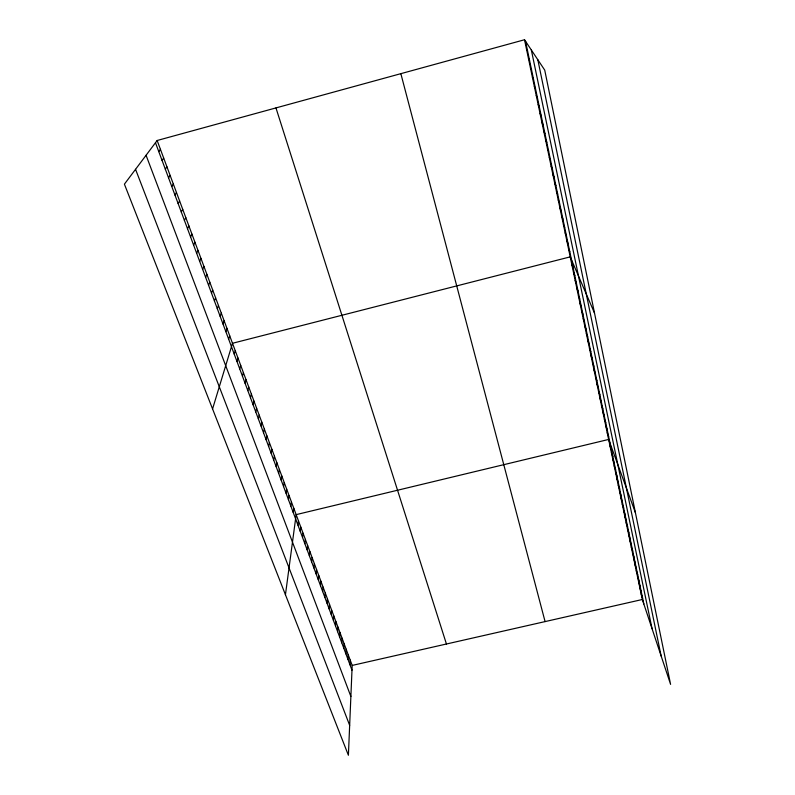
<?xml version="1.0" encoding="UTF-8"?>
<svg xmlns="http://www.w3.org/2000/svg" width="795" height="795" viewBox="0 0 795 795"><rect width="100%" height="100%" fill="white"/><g stroke="black" fill="none" stroke-linecap="round" stroke-linejoin="round"><path stroke-width="1.19" d="M157.152 140.496L352.185 665.425L348.399 755.25L124.408 184.162L157.152 140.496L524.521 39.75L544.724 70.109L670.592 684.366L642.33 599.5L524.521 39.75M349.969 664.769L350.188 660.039M347.952 659.333L348.17 654.623M345.914 653.868L346.143 649.177M343.857 648.372L344.116 643.702M341.8 642.837L342.059 638.186M339.733 637.282L340.002 632.641M337.646 631.687L337.935 627.066M335.55 626.062L335.848 621.461M333.443 620.398L333.751 615.817M331.316 614.704L331.644 610.143M329.19 608.98L329.528 604.438M327.043 603.216L327.391 598.705M324.877 597.423L325.244 592.921M322.71 591.589L323.088 587.117M320.524 585.726L320.922 581.274M318.328 579.823L318.735 575.391M316.112 573.891L316.539 569.478M313.886 567.918L314.323 563.536M311.65 561.916L312.107 557.553M309.394 555.874L309.871 551.531M307.128 549.792L307.615 545.469M304.853 543.671L305.35 539.378M302.557 537.519L303.074 533.246M300.252 531.328L300.778 527.075M297.936 525.097L298.473 520.874M285.445 594.73L296.157 514.633L608.642 439.446L635.424 512.745M293.226 512.457L293.802 508.283M290.831 506.047L291.427 501.903M288.436 499.598L289.042 495.484M286.011 493.109L286.647 489.024M283.586 486.58L284.222 482.515M281.132 480.011L281.798 475.976M278.667 473.393L279.353 469.388M276.193 466.735L276.889 462.76M273.699 460.037L274.414 456.091M271.184 453.299L271.92 449.384M268.65 446.512L269.406 442.626M266.106 439.685L266.882 435.829M263.552 432.808L264.338 428.982M260.969 425.891L261.784 422.095M258.375 418.925L259.2 415.169M255.761 411.919L256.616 408.193M253.138 404.864L254.002 401.167M250.485 397.758L251.379 394.101M247.821 390.603L248.736 386.986M245.148 383.409L246.072 379.821M242.445 376.164L243.389 372.607M239.722 368.87L240.696 365.352M236.989 361.526L237.983 358.048M234.237 354.133L235.25 350.694M212.563 408.928L232.498 343.281L570.214 256.865L594.511 313.091M228.672 339.197L229.725 335.828M225.859 331.654L226.943 328.325M223.027 324.062L224.13 320.773M220.185 316.41L221.308 313.16M217.313 308.708L218.456 305.499M214.421 300.957L215.594 297.787M211.51 293.146L212.712 290.026M208.588 285.286L209.8 282.205M205.637 277.366L206.879 274.335M202.665 269.396L203.927 266.404M199.674 261.366L200.966 258.415M196.663 253.277L197.975 250.375M193.622 245.138L194.974 242.286M190.571 236.94L191.943 234.127M187.491 228.682L188.892 225.919M184.4 220.364L185.821 217.651M181.27 211.987L182.721 209.323M178.13 203.55L179.61 200.936M174.96 195.043L176.47 192.479M171.77 186.487L173.31 183.973M168.56 177.861L170.12 175.407M165.32 169.176L166.92 166.771M162.061 160.431L163.681 158.076M158.781 151.616L160.431 149.321M352.185 665.425L642.33 599.5M526.509 49.22L527.552 50.84M528.486 58.621L529.54 60.301M530.454 67.943L531.517 69.692M532.402 77.204L533.475 79.013M534.339 86.397L535.423 88.265M536.257 95.519L537.35 97.447M538.165 104.572L539.268 106.56M540.053 113.566L541.166 115.603M541.932 122.49L543.055 124.586M543.8 131.344L544.933 133.5M545.648 140.139L546.791 142.345M547.487 148.864L548.639 151.13M549.305 157.529L550.468 159.855M551.114 166.135L552.287 168.51M552.913 174.681L554.095 177.106M554.701 183.158L555.884 185.642M556.47 191.585L557.673 194.109M558.239 199.942L559.442 202.526M559.978 208.25L561.191 210.874M561.717 216.498L562.94 219.172M563.436 224.677L564.669 227.41M565.156 232.816L566.388 235.578M566.855 240.885L568.097 243.697M568.534 248.905L569.786 251.767M571.873 264.775L573.145 267.726M573.533 272.625L574.805 275.617M575.173 280.426L576.445 283.457M576.802 288.168L578.084 291.248M578.422 295.859L579.714 298.98M580.032 303.501L581.324 306.661M581.632 311.093L582.934 314.293M583.212 318.626L584.524 321.876M584.792 326.119L586.104 329.398M586.352 333.552L587.674 336.871M587.912 340.946L589.234 344.305M589.453 348.29L590.784 351.678M590.993 355.574L592.325 359.002M592.514 362.818L593.855 366.286M594.034 370.013L595.375 373.511M135.548 169.315L349.661 725.328M595.534 377.158L596.886 380.696M597.025 384.263L598.387 387.831M598.516 391.319L599.877 394.926M146.071 155.273L350.873 696.46M599.986 398.325L601.358 401.962M601.457 405.291L602.829 408.968M602.908 412.208L604.289 415.914M155.472 142.732L351.986 670.175M604.359 419.084L605.74 422.821M605.8 425.921L607.181 429.688M607.221 432.709L608.622 436.505M610.043 446.084L611.444 449.95M611.425 452.683L612.836 456.569M612.806 459.242L614.217 463.157M614.177 465.761L615.598 469.706M615.539 472.23L616.96 476.205M616.9 478.67L618.321 482.664M618.242 485.059L619.673 489.094M619.583 491.419L621.014 495.474M620.915 497.74L622.346 501.814M622.237 504.01L623.668 508.124M623.548 510.251L624.989 514.385M624.85 516.452L626.301 520.616M626.152 522.623L627.603 526.807M627.434 528.745L628.895 532.958M628.716 534.836L630.177 539.07M629.998 540.898L631.459 545.151M631.26 546.91L632.721 551.183M632.522 552.893L633.983 557.196M633.774 558.845L635.245 563.158M635.016 564.748L636.487 569.091M636.248 570.631L637.729 574.994M637.481 576.474L638.961 580.857M638.703 582.278L640.184 586.69M639.915 588.052L641.406 592.484M641.128 593.785L642.618 598.238M275.964 107.911L446.442 644.01M400.849 73.667L545.082 621.591M525.545 41.3L643.821 603.971M531.338 49.996L652.079 628.766M537.827 59.754L661.152 656.034"/></g></svg>
